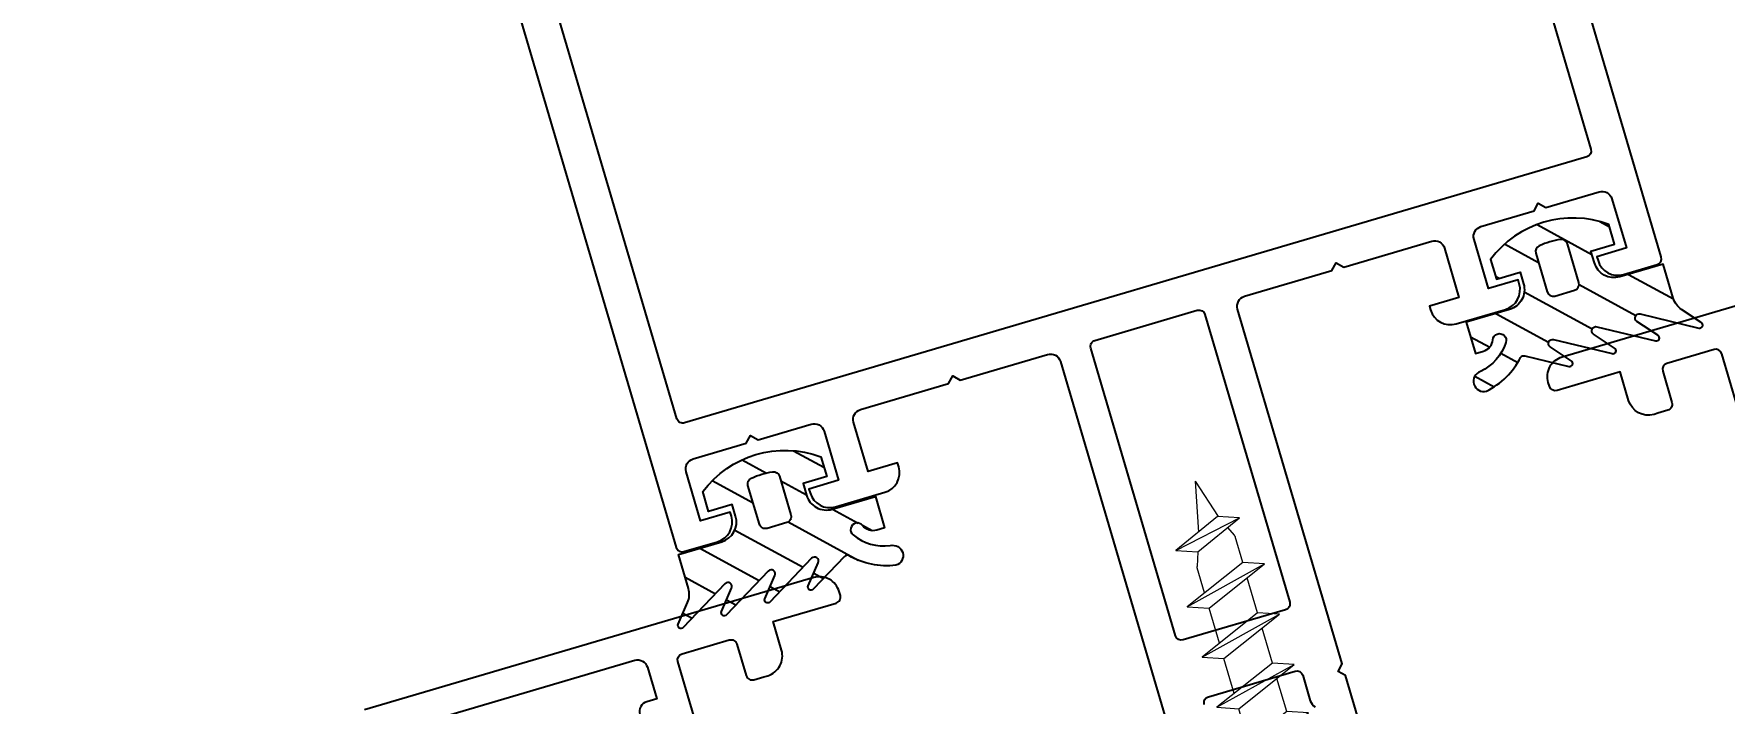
# Model space of a CAD drawing. Header units: millimetres. Extents: x 62878 to 70819, y -67946 to -61850.
# Drawn here: x 64011.28 to 64019.51, y -65503.6 to -65500.34 of the extents above; entities that cross this region are included whole.
import ezdxf
from ezdxf.enums import TextEntityAlignment as Align

# ---------------------------------------------------------------- set-up
doc = ezdxf.new("R2010")
doc.units = ezdxf.units.MM
doc.layers.add('DOGRAMA', color=171, linetype='Continuous', lineweight=0)
doc.layers.add('MAH-ADI 1', color=12, linetype='Continuous')
doc.styles.add('bold', font='arial.ttf', dxfattribs={"height": 10})
pattern_1 = [(151.4266584183392, (64120.04222058725, -65463.42116544953), (0.07592747398675415, 0.1394151397588898), [])]

# ---------------------------------------------------------------- blocks, each defined once
blk = doc.blocks.new('a2we')
at = {"lineweight": 5, "ltscale": 0.5}
for p, q in [((-196.0144480926461, -415.2868589025547), (-196.5925912144022, -417.2488821181558)), ((-196.0144480926461, -415.2868589025547), (-195.4639709594615, -417.7110762494052)), ((-197.5747968978259, -417.6063757508618), (-196.5747276986959, -417.2423803302317)), ((-196.5747276986959, -417.2423803302317), (-194.1582851917165, -418.2620245979042)), ((-194.1582851917165, -418.2620245979042), (-197.5747968978259, -417.6063757508618)), ((-195.1583543907882, -418.6260200186506), (-197.5747968978259, -417.6063757508618)), ((-196.8896500078097, -417.895480952812), (-197.0961171580722, -418.3448917148726)), ((-197.1143788935161, -419.7428166739272), (-197.1143788935161, -418.4283854465556)), ((-194.1582851917165, -418.2620245979042), (-195.1583543907882, -418.6260200186506)), ((-195.1583543907882, -418.6260200186506), (-194.9264251741961, -419.2953524503964)), ((-198.1144480926461, -420.1068120946153), (-197.1143788935161, -419.7428166739268)), ((-197.1143788935161, -419.7428166739268), (-193.9153324771005, -421.0399975355008)), ((-197.1143788935161, -419.7428166739268), (-193.9153324771005, -421.0399975355008)), ((-194.9154016761394, -420.634479622855), (-194.9154016761394, -419.3608343693425)), ((-194.9154016761721, -421.4039929561312), (-198.1144480926461, -420.1068120946153)), ((-193.9153324771005, -421.0399975355008), (-198.1144480926461, -420.1068120946153)), ((-197.1143788935161, -422.2969096404012), (-197.1143788935162, -420.512330007273)), ((-193.9153324771005, -421.0399975355008), (-194.9154016761721, -421.4039929561312)), ((-194.9154016761721, -423.1885725893157), (-194.9154016761721, -421.4039929561312)), ((-198.1144480926461, -422.6609050610894), (-197.1143788935161, -422.2969096404012)), ((-194.9154016761721, -423.9580859226053), (-198.1144480926461, -422.6609050610894)), ((-193.9153324771005, -423.594090501975), (-198.1144480926461, -422.6609050610894)), ((-197.1143788935161, -422.2969096404012), (-193.9153324771005, -423.594090501975)), ((-197.1143788935161, -422.2969096404012), (-193.9153324771005, -423.594090501975)), ((-197.1143788935161, -424.8510026068752), (-197.1143788935162, -423.0664229737469)), ((-193.9153324771005, -423.594090501975), (-194.9154016761721, -423.9580859226053)), ((-194.9154016761721, -425.7426655557898), (-194.9154016761721, -423.9580859226053)), ((-198.1144480926461, -425.2149980275636), (-197.1143788935161, -424.8510026068752)), ((-194.9154016761721, -426.5121788890793), (-198.1144480926461, -425.2149980275636)), ((-193.9153324771005, -426.1481834684492), (-198.1144480926461, -425.2149980275636)), ((-197.1143788935161, -424.8510026068752), (-193.9153324771005, -426.1481834684492)), ((-197.1143788935161, -424.8510026068752), (-193.9153324771005, -426.1481834684492)), ((-197.1143788935161, -427.3050955733496), (-197.1143788935162, -425.6205159402211)), ((-193.9153324771005, -426.1481834684492), (-194.9154016761721, -426.5121788890793)), ((-194.9154016761721, -428.1967585222638), (-194.9154016761721, -426.5121788890793)), ((-198.1144480926461, -427.669090994038), (-197.1143788935161, -427.3050955733496)), ((-194.9154016761721, -428.9662718555534), (-198.1144480926461, -427.669090994038)), ((-193.9153324771005, -428.6022764349236), (-198.1144480926461, -427.669090994038)), ((-197.1143788935161, -427.3050955733496), (-193.9153324771005, -428.6022764349236)), ((-197.1143788935161, -427.3050955733496), (-193.9153324771005, -428.6022764349236)), ((-197.1143788935161, -429.5591885398237), (-197.1143788935161, -428.0237477951896)), ((-193.9153324771005, -428.6022764349236), (-194.9154016761721, -428.9662718555534)), ((-198.1144480926461, -429.9231839605702), (-197.1143788935161, -429.5591885398237)), ((-197.1143788935161, -429.5591885398237), (-193.9153324771005, -430.8563694013976)), ((-197.1143788935161, -429.5591885398237), (-193.9153324771005, -430.8563694013976)), ((-194.9154016761721, -430.450851488738), (-194.9154016761721, -428.9662718555534)), ((-194.9154016761721, -431.2203648220857), (-198.1144480926461, -429.9231839605702)), ((-193.9153324771005, -430.8563694013976), (-198.1144480926461, -429.9231839605702)), ((-197.1143788935161, -431.8132815063559), (-197.1143788935161, -430.2778407616635)), ((-193.9153324771005, -430.8563694013976), (-194.9154016761721, -431.2203648220857)), ((-194.9154016761721, -432.7049444552304), (-194.9154016761721, -431.2203648220857)), ((-198.1144480926461, -432.177276926986), (-197.1143788935161, -431.8132815063559)), ((-197.1143788935161, -431.8132815063559), (-193.9153324771005, -433.1104623678716)), ((-197.1143788935161, -431.8132815063559), (-193.9153324771005, -433.1104623678716)), ((-194.9154016761721, -433.4744577885599), (-198.1144480926461, -432.177276926986)), ((-193.9153324771005, -433.1104623678716), (-198.1144480926461, -432.177276926986)), ((-197.1143788935161, -434.0673744728301), (-197.1143788935161, -432.5319337281958)), ((-193.9153324771005, -433.1104623678716), (-194.9154016761721, -433.4744577885599)), ((-194.9154016761721, -434.9590374217446), (-194.9154016761721, -433.4744577885599)), ((-198.1144480926461, -434.4313698935184), (-197.1143788935161, -434.0673744728301)), ((-194.9154016761721, -435.7285507550341), (-198.1144480926461, -434.4313698935184)), ((-193.9153324771005, -435.364555334404), (-198.1144480926461, -434.4313698935184)), ((-197.1143788935161, -434.0673744728301), (-193.9153324771005, -435.364555334404)), ((-197.1143788935161, -434.0673744728301), (-193.9153324771005, -435.364555334404)), ((-197.1143788935161, -436.3642339800811), (-197.1143788935161, -434.7860266946118)), ((-193.9153324771005, -435.364555334404), (-194.9154016761721, -435.7285507550341)), ((-194.9154016761721, -437.2558969289955), (-194.9154016761721, -435.7285507550341)), ((-198.1144480926461, -436.7282294008277), (-197.1143788935161, -436.3642339800811)), ((-194.9154016761721, -438.0254102623434), (-198.1144480926461, -436.7282294008277)), ((-193.9153324771005, -437.6614148416551), (-198.1144480926461, -436.7282294008277)), ((-197.1143788935161, -436.3642339800811), (-193.9153324771005, -437.6614148416551)), ((-197.1143788935161, -436.3642339800811), (-193.9153324771005, -437.6614148416551)), ((-197.1143788935161, -438.6610934873901), (-197.1143788935161, -437.1337473134849)), ((-193.9153324771005, -437.6614148416551), (-194.9154016761721, -438.0254102623434)), ((-198.1144480926461, -439.0250889080787), (-197.1143788935161, -438.6610934873901)), ((-197.1143788935161, -438.6610934873901), (-193.9153324771005, -439.9582743489061)), ((-197.1143788935161, -438.6610934873901), (-193.9153324771005, -439.9582743489061)), ((-194.9154016761721, -439.5527564362646), (-194.9154016761721, -438.0254102623434)), ((-194.9154016761721, -440.3222697695944), (-198.1144480926461, -439.0250889080787)), ((-193.9153324771005, -439.9582743489061), (-198.1144480926461, -439.0250889080787)), ((-197.1143788935161, -440.9579529946993), (-197.1143788935161, -439.430606820736)), ((-193.9153324771005, -439.9582743489061), (-194.9154016761721, -440.3222697695944)), ((-194.9154016761721, -441.849615943574), (-194.9154016761721, -440.3222697695944)), ((-198.1144480926461, -441.3219484153295), (-197.1143788935161, -440.9579529946993)), ((-197.1143788935161, -440.9579529946993), (-193.9153324771005, -442.2551338562151)), ((-194.9154016761721, -442.6191292769035), (-198.1144480926461, -441.3219484153295)), ((-193.9153324771005, -442.2551338562151), (-198.1144480926461, -441.3219484153295)), ((-197.1143788935161, -443.2537258831643), (-197.1143788935161, -441.7274663280053)), ((-193.9153324771005, -442.2551338562151), (-194.9154016761721, -442.6191292769035)), ((-194.9154016761721, -444.1453888320787), (-194.9154016761721, -442.6191292769035)), ((-198.1144480926461, -443.6177213039109), (-197.1143788935161, -443.2537258831643)), ((-194.9154016761721, -444.9149021654266), (-198.1144480926461, -443.6177213039109)), ((-193.9153324771005, -444.5509067447383), (-198.1144480926461, -443.6177213039109)), ((-197.1143788935161, -443.2537258831643), (-193.9153324771005, -444.5509067447383)), ((-197.1143788935161, -445.5538642814245), (-197.1143788935161, -444.0232392165685)), ((-193.9153324771005, -444.5509067447383), (-194.9154016761721, -444.9149021654266)), ((-194.9154016761721, -446.4455272302989), (-194.9154016761721, -444.9149021654266)), ((-198.1144480926461, -445.9178597020545), (-197.1143788935161, -445.5538642814245)), ((-193.9153324771005, -446.8510451429402), (-198.1144480926461, -445.9178597020545)), ((-194.9154016761721, -447.2150405636282), (-198.1144480926461, -445.9178597020545)), ((-197.1143788935161, -445.5538642814245), (-193.9153324771005, -446.8510451429402)), ((-197.1143788935161, -445.5538642814245), (-193.9153324771005, -446.8510451429402)), ((-197.1143788935161, -447.8540026795677), (-197.1143788935161, -446.3233776147298)), ((-193.9153324771005, -446.8510451429402), (-194.9154016761721, -447.2150405636282)), ((-194.9154016761721, -448.7456656284821), (-194.9154016761721, -447.2150405636282)), ((-197.1143788935161, -447.8540026795677), (-198.1144480926461, -448.2179981003141)), ((-194.9154016761721, -449.5151789618299), (-198.1144480926461, -448.2179981003141)), ((-198.1144480926461, -448.2179981003141), (-193.9153324771005, -449.1511835411412)), ((-193.9153324771005, -449.1511835411412), (-197.1143788935161, -447.8540026795677)), ((-197.1143788935161, -450.1541410778275), (-197.1143788935161, -448.6235160129718)), ((-193.9153324770423, -449.1511835411412), (-194.9154016761721, -449.5151789618299)), ((-198.1144480926461, -450.5181364984577), (-197.1143788935161, -450.1541410778275)), ((-197.1143788935161, -450.1541410778275), (-193.9153324770423, -451.4513219393434)), ((-194.9154016761723, -451.0458040266858), (-194.9154016761721, -449.5151789618299)), ((-194.9154016761721, -451.8153173600317), (-198.1144480926461, -450.5181364984577)), ((-193.9153324770423, -451.4513219393434), (-198.1144480926461, -450.5181364984577)), ((-197.1143788935161, -453.2868589025547), (-197.1143788935162, -450.9236544111328)), ((-193.9153324770423, -451.4513219393434), (-194.9154016761721, -451.8153173600317)), ((-194.9154016761721, -453.2868589025547), (-194.9154016761721, -451.8153173600317)), ((-192.7980524524961, -453.2868589025547), (-199.230843732796, -453.2868589025547)), ((-199.230843732796, -454.5827171301502), (-199.230843732796, -453.2868589025547)), ((-192.7980524524961, -454.5827171301502), (-192.7980524524961, -453.2868589025547))]:
    blk.add_line(p, q, dxfattribs=at)
blk.add_lwpolyline([(-196.4690204826777, -455.6637351848848), (-196.1125089353335, -455.3998333582319), (-195.9163872499585, -455.3998333582319), (-195.5598757026143, -455.6637351848848)], dxfattribs=at)
for centre, radius, start, end in [((-196.9143788935627, -418.4283854465556), 0.2, 155.3251238657465, 180), ((-195.115401676151, -419.3608343693425), 0.2, 0, 19.11162363728389), ((-195.6603624057317, -449.5292358589606), 6.187568978619671, 234.757305859688, 262.4904896380407), ((-196.3685337795604, -449.5292358589606), 6.187568978619673, 277.5095103619591, 305.2426941403116)]:
    blk.add_arc(centre, radius, start, end, dxfattribs=at)

msp = doc.modelspace()

# ---------------------------------------------------------------- hatches: boundary and pattern name
at = {"layer": 'DOGRAMA', "lineweight": -2}
h = msp.add_hatch(dxfattribs=at)
h.set_pattern_fill('ANSI31', color=256, scale=0.05, angle=523.5057849383392, style=0)
h.set_pattern_definition(pattern_1)
edge = h.paths.add_edge_path()
edge.add_arc((64019.36283877328, -65501.60108270673), 0.09999999999403146, 196.4266584156121, 236.4266584160439, ccw=False)
edge.add_line((64019.26692052291, -65501.62936148404), (64019.21797618586, -65501.46334811205))
edge.add_line((64019.21797618586, -65501.46334811205), (64019.00695603505, -65501.52556142215))
edge.add_arc((64018.97867725771, -65501.42964317177), 0.100000000018224, 196.4266584292489, 286.4266584292489, ccw=False)
edge.add_line((64018.88275900733, -65501.45792194911), (64018.86579174097, -65501.40037099889))
edge.add_line((64018.86579174097, -65501.40037099889), (64018.98089364137, -65501.36643646612))
edge.add_line((64018.98089364137, -65501.36643646612), (64018.95261486407, -65501.27051821577))
edge.add_arc((64018.77797522223, -65501.73902754916), 0.4999999999750963, 69.55676077133056, 143.296556062793)
edge.add_line((64018.37710536189, -65501.44019087964), (64018.40538413921, -65501.53610913001))
edge.add_line((64018.40538413921, -65501.53610913001), (64018.52048603964, -65501.50217459722))
edge.add_line((64018.52048603964, -65501.50217459722), (64018.53745330605, -65501.5597255474))
edge.add_arc((64018.44153505567, -65501.58800432475), 0.1000000000223391, -73.5733415667525, 16.426658437246317, ccw=False)
edge.add_line((64018.46981383301, -65501.68392257513), (64018.25879368219, -65501.7461358852))
edge.add_line((64018.25879368219, -65501.7461358852), (64018.30389126381, -65501.89910152009))
edge.add_line((64018.30389126381, -65501.89910152009), (64018.34175920823, -65501.88793723001))
edge.add_arc((64018.32337800298, -65501.82559036729), 0.06499999998584959, 286.4266584229661, 354.8359939352317)
edge.add_arc((64018.42067092584, -65501.83438309356), 0.03268943073724488, -19.003620716105218, 174.8359939192066, ccw=False)
edge.add_arc((64018.22152797653, -65501.76860755814), 0.242411590043329, 296.1173526308412, 341.62412503852937, ccw=False)
edge.add_arc((64018.34365096693, -65502.03386279872), 0.05002797725736174, 107.9412634816654, 285.4544997891611)
edge.add_arc((64018.19240103724, -65501.74871365901), 0.371781240138098, 296.2751588445242, 332.9266793342468)
edge.add_arc((64018.53978966125, -65501.92944771175), 0.02000000001913391, 76.42665845427791, 144.8123213499832, ccw=False)
edge.add_line((64018.54448345837, -65501.9100063057), (64018.75837618457, -65501.96164706988))
edge.add_arc((64018.76189653241, -65501.94706601535), 0.01500000000321133, 256.4266584444941, 416.4266584387696)
edge.add_line((64018.77019159166, -65501.93456833588), (64018.66760762224, -65501.8664804875))
edge.add_arc((64018.67866770125, -65501.84981691489), 0.02000000000039437, 76.4266583585545, 236.4266583790355, ccw=False)
edge.add_line((64018.6833614984, -65501.83037550886), (64018.96939633536, -65501.8994337598))
edge.add_arc((64018.9729166832, -65501.88485270528), 0.01499999999613859, 256.4266584379715, 416.4266584465562)
edge.add_line((64018.98121174244, -65501.87235502581), (64018.87862777303, -65501.8042671774))
edge.add_arc((64018.88968785204, -65501.78760360479), 0.01999999999637073, 76.42665841934019, 236.4266583964023, ccw=False)
edge.add_line((64018.89438164917, -65501.76816219876), (64019.18041648619, -65501.83722044971))
edge.add_arc((64019.18393683402, -65501.82263939521), 0.01499999998028551, 256.4266584519423, 416.4266584928678)
edge.add_line((64019.19223189325, -65501.81014171574), (64019.08964792384, -65501.74205386733))
edge.add_arc((64019.10070800284, -65501.7253902947), 0.02000000000447145, 76.42665842912402, 236.4266584368229, ccw=False)
edge.add_line((64019.10540179996, -65501.70594888866), (64019.39143663698, -65501.77500713964))
edge.add_arc((64019.39495698482, -65501.76042608509), 0.01500000002442956, 256.4266584640616, 416.4266584385654)
edge.add_line((64019.40325204408, -65501.7479284056), (64019.30753837826, -65501.68440056982))
edge = h.paths.add_edge_path(flags=16)
edge.add_line((64018.59756891186, -65501.41000845672), (64018.65316670053, -65501.59858954542))
edge.add_arc((64018.68194217561, -65501.5901059122), 0.02999999998183602, 196.4266584874658, 286.4266584913954)
edge.add_line((64018.69042580883, -65501.61888138727), (64018.78634405917, -65501.59060261001))
edge.add_arc((64018.77786042597, -65501.56182713486), 0.03000000003641655, 286.4266583987837, 376.4266583987836)
edge.add_line((64018.80663590112, -65501.55334350167), (64018.75103811245, -65501.36476241301))
edge.add_arc((64018.72226263737, -65501.37324604621), 0.02999999997360581, 16.42665843415037, 98.66022427212542)
edge.add_arc((64018.77797522231, -65501.73902754927), 0.4000000001250335, 98.66022425295225, 114.1930925892721)
edge.add_arc((64018.62634438695, -65501.40152482354), 0.02999999997628052, 114.1930925644123, 196.426658403563)
h = msp.add_hatch(dxfattribs=at)
h.set_pattern_fill('ANSI31', color=256, scale=0.05, angle=523.5057849383392, style=0)
h.set_pattern_definition(pattern_1)
edge = h.paths.add_edge_path()
edge.add_arc((64014.37508975421, -65503.07157912716), 0.09999999999432983, 336.4266584244537, 376.4266584247883)
edge.add_line((64014.47100800457, -65503.04330034983), (64014.42206366751, -65502.87728697788))
edge.add_line((64014.42206366751, -65502.87728697788), (64014.6330838183, -65502.81507366776))
edge.add_arc((64014.60480504098, -65502.71915541739), 0.1000000000050723, 286.4266584184318, 376.4266584184319)
edge.add_line((64014.70072329135, -65502.69087664007), (64014.68375602498, -65502.63332568989))
edge.add_line((64014.68375602498, -65502.63332568989), (64014.56865412456, -65502.66726022265))
edge.add_line((64014.56865412456, -65502.66726022265), (64014.54037534725, -65502.57134197226))
edge.add_arc((64014.9412452076, -65502.87017864177), 0.4999999999787999, 69.55676077318418, 143.2965560644581, ccw=False)
edge.add_line((64015.11588484942, -65502.40166930837), (64015.14416362672, -65502.49758755873))
edge.add_line((64015.14416362672, -65502.49758755873), (64015.02906172627, -65502.53152209152))
edge.add_line((64015.02906172627, -65502.53152209152), (64015.04602899266, -65502.58907304173))
edge.add_arc((64015.14194724304, -65502.56079426441), 0.1000000000141089, 196.4266584212516, 286.4266584252503)
edge.add_line((64015.17022602037, -65502.65671251478), (64015.38124617115, -65502.59449920472))
edge.add_line((64015.38124617115, -65502.59449920472), (64015.42634375276, -65502.74746483953))
edge.add_line((64015.42634375276, -65502.74746483953), (64015.38847580837, -65502.75862912959))
edge.add_arc((64015.37009460311, -65502.69628226684), 0.06500000000678649, 218.0173229066831, 286.426658417525, ccw=False)
edge.add_arc((64015.29313246863, -65502.75644915751), 0.03268943072677839, 38.01732291491061, 231.85693754702)
edge.add_arc((64015.42474234169, -65502.59316052769), 0.2424115900213547, 231.2291917770369, 276.7359641848875)
edge.add_arc((64015.4660497998, -65502.88224193722), 0.0500279772529577, -72.60118294026182, 104.9120533621817, ccw=False)
edge.add_arc((64015.43841853621, -65502.56064733778), 0.3717812401266823, 239.9266374984956, 276.57815798853636, ccw=False)
edge.add_arc((64015.24463694835, -65502.90093008798), 0.01999999998713391, 68.04099557992629, 136.4266584542935)
edge.add_line((64015.2301470954, -65502.88714443742), (64015.07847851865, -65503.04656058991))
edge.add_arc((64015.06761112895, -65503.03622135198), 0.01499999998970141, 156.4266583726062, 316.4266583956005, ccw=False)
edge.add_line((64015.05386289541, -65503.03022251258), (64015.10310281702, -65502.91737369337))
edge.add_arc((64015.08477183896, -65502.90937524084), 0.01999999998577074, 336.4266583853426, 496.4266583960898)
edge.add_line((64015.07028198604, -65502.89558959028), (64014.86745836787, -65503.10877390004))
edge.add_arc((64014.85659097816, -65503.0984346621), 0.01500000001027455, 156.4266583948356, 316.4266583936433, ccw=False)
edge.add_line((64014.84284274461, -65503.09243582269), (64014.89208266623, -65502.97958700344))
edge.add_arc((64014.87375168817, -65502.97158855093), 0.01999999998371005, 336.4266584509925, 496.426658468661)
edge.add_line((64014.85926183521, -65502.95780290038), (64014.65643821705, -65503.17098721011))
edge.add_arc((64014.64557082736, -65503.16064797218), 0.01499999998970141, 156.4266583837209, 316.4266583956005, ccw=False)
edge.add_line((64014.63182259381, -65503.15464913278), (64014.68106251542, -65503.04180031354))
edge.add_arc((64014.66273153736, -65503.03380186103), 0.01999999998371005, 336.4266584509925, 496.4266584542935)
edge.add_line((64014.64824168442, -65503.02001621047), (64014.44541806625, -65503.2332005202))
edge.add_arc((64014.43455067654, -65503.22286128227), 0.01500000000525935, 156.4266584314231, 316.4266584137785, ccw=False)
edge.add_line((64014.42080244298, -65503.21686244287), (64014.46674464457, -65503.1115713898))
edge = h.paths.add_edge_path(flags=16)
edge.add_line((64014.91430809779, -65502.49591350566), (64014.96990588642, -65502.68449459437))
edge.add_arc((64014.94113041135, -65502.69297822755), 0.02999999996045419, -73.57334159797688, 16.426658398093423, ccw=False)
edge.add_line((64014.94961404452, -65502.72175370262), (64014.85369579415, -65502.75003247992))
edge.add_arc((64014.84521216094, -65502.72125700482), 0.02999999998962131, 196.4266584396199, 286.4266584396199, ccw=False)
edge.add_line((64014.81643668585, -65502.72974063802), (64014.76083889719, -65502.54115954934))
edge.add_arc((64014.78961437227, -65502.53267591615), 0.02999999996251174, 114.1930925758019, 196.4266584114223, ccw=False)
edge.add_arc((64014.94124520768, -65502.8701786419), 0.4000000001402111, 98.66022426000762, 114.19309259635389, ccw=False)
edge.add_arc((64014.88553262267, -65502.50439713884), 0.02999999999920739, 16.426658401173427, 98.66022422463527, ccw=False)

# ---------------------------------------------------------------- linework, layer by layer
at = {"layer": 'DOGRAMA', "lineweight": -2, "ltscale": 0.5}
for points in [[(64017.91448111334, -65504.29130040958), (64017.67128362841, -65503.46640345645), (64017.63402452012, -65503.44611161452), (64017.65431636201, -65503.40885250623), (64017.14529837034, -65501.68232399963, -0.4142135623730951), (64017.17911810686, -65501.62022548576), (64017.60417117335, -65501.49491063722), (64017.62446301527, -65501.45765152892), (64017.66172212358, -65501.47794337086), (64018.09034148535, -65501.35157710125, -0.4142135623730951), (64018.1524399992, -65501.3853968378), (64018.22313694251, -65501.62519246369), (64018.07925956696, -65501.66761062965), (64018.08491532239, -65501.68679427974, 0.4142135623729619), (64018.20911235009, -65501.75443375278), (64018.44890797603, -65501.6837368095, 0.4142135623728953), (64018.51654744905, -65501.55953978181), (64018.51089169358, -65501.54035613175), (64018.36701431804, -65501.58277429776), (64018.29631737472, -65501.3429786718, -0.4142135623730951), (64018.33013711128, -65501.28088015797), (64018.58911638727, -65501.20452745921), (64018.60940822921, -65501.16726835092), (64018.64666733749, -65501.18756019282), (64018.9056466135, -65501.11120749408, -0.4142135623730951), (64018.96774512735, -65501.1450272306), (64019.03844207062, -65501.38482285653), (64018.89456469505, -65501.42724102251), (64018.90022045052, -65501.44642467254, 0.4142135623728953), (64019.02441747821, -65501.51406414561), (64019.18747850385, -65501.46599022417, 0.4142135623729288), (64019.20777034573, -65501.42873111587), (64016.22718721663, -65491.31894752719, 0.4142135623729288)], [(64011.43127469828, -65492.73288639297), (64014.4118578274, -65502.84266998168, 0.4142135623732619), (64014.4491169357, -65502.8629618236), (64014.61217796132, -65502.81488790215, 0.4142135623730951), (64014.67981743435, -65502.69069087446), (64014.6741616789, -65502.6715072244), (64014.53028430334, -65502.71392539034), (64014.45958736008, -65502.47412976445, -0.4142135623730951), (64014.4934070966, -65502.41203125061), (64014.75238637259, -65502.33567855187), (64014.77267821451, -65502.29841944354), (64014.80993732279, -65502.31871128546), (64015.06891659881, -65502.24235858671, -0.4142135623730951), (64015.13101511264, -65502.27617832326), (64015.20171205591, -65502.51597394916), (64015.05783468033, -65502.5583921151), (64015.06349043582, -65502.57757576519, 0.4142135623728953), (64015.18768746354, -65502.64521523824), (64015.42748308944, -65502.57451829496, 0.4142135623729619), (64015.49512256249, -65502.4503212673), (64015.48946680701, -65502.43113761721), (64015.34558943149, -65502.47355578319), (64015.2748924882, -65502.23376015725, -0.4142135623731395), (64015.30871222472, -65502.17166164343), (64015.73733158648, -65502.04529537383), (64015.75762342837, -65502.00803626551), (64015.7948825367, -65502.02832810742), (64016.2199356032, -65501.90301325888, -0.4142135623730951), (64016.28203411705, -65501.93683299547), (64016.79105210874, -65503.66336150208)], [(64019.76451787014, -65502.78671940525), (64019.50293917993, -65501.89947558934, 0.4142135623730951), (64019.46568007167, -65501.8791837474), (64019.23547627077, -65501.947052813, 0.4142135623730951), (64019.21518442884, -65501.98431192129), (64019.26043047256, -65502.1377811219, -0.4142135623730951), (64019.24013863063, -65502.17504023017), (64019.19217950545, -65502.18917961887), (64019.1729958554, -65502.19483537432, -0.4142135623730951), (64019.04879882769, -65502.12719590127), (64019.00779460057, -65501.98811443824), (64018.70085619939, -65502.07860652565, -0.4142135623730951), (64018.6635970911, -65502.05831468375), (64018.65794133564, -65502.03913103363, -0.4142135623730951), (64018.7255808087, -65501.91493400597), (64020.91251691709, -65501.27017788317, -0.4142135623730951)], [(64014.68085060064, -65504.28549460301), (64014.41927191048, -65503.39825078716, -0.4142135623730951), (64014.43956375236, -65503.36099167883), (64014.66976755329, -65503.29312261324, -0.4142135623730951), (64014.70702666158, -65503.31341445519), (64014.75227270528, -65503.46688365575, 0.4142135623730951), (64014.78953181361, -65503.48717549771), (64014.83749093876, -65503.47303610903), (64014.85667458885, -65503.46738035354, 0.4142135623730951), (64014.9243140619, -65503.34318332585), (64014.88330983477, -65503.20410186281), (64015.19024823597, -65503.11360977542, 0.4142135623730951), (64015.21054007789, -65503.07635066711), (64015.2048843224, -65503.05716701708, 0.4142135623730951), (64015.08068729472, -65502.98952754398), (64012.89375118637, -65503.6342836668, 0.4142135623730951)], [(64012.68711650243, -65504.02180910454, -0.2621398995659221), (64012.93334147461, -65503.7685692173), (64014.20905420446, -65503.39246147897, -0.4142135623730951), (64014.27115271832, -65503.42628121554), (64014.31639876205, -65503.57975041612), (64014.26843963685, -65503.59388980473, 0.4142135623730951), (64014.2346199003, -65503.65598831861), (64014.24027565579, -65503.67517196867, 0.4142135623730951), (64014.27753476407, -65503.69546381061), (64014.34467753935, -65503.67566866649), (64015.11668816007, -65506.29423690155), (64013.45730242872, -65506.78345974909), (64012.68529180797, -65504.16489151408), (64012.75243458325, -65504.1450963699, 0.4142135623730951), (64012.77272642515, -65504.10783726162), (64012.7670706697, -65504.08865361157, 0.3618128521052944), (64012.71389400994, -65504.05306597201)], [(64016.98288860945, -65503.60680394743, -0.4142135623729288), (64017.00318045139, -65503.56954483912), (64017.42522075299, -65503.44511821895, -0.4142135623725959), (64017.46247986129, -65503.46541006088), (64017.49904130073, -65503.5894221163, 0.1989123673796753), (64017.52308626087, -65503.61919300785)]]:
    msp.add_lwpolyline(points, format="xyb", dxfattribs=at)
msp.add_lwpolyline([(64012.28261820453, -65494.98402260261), (64012.1836424839, -65494.6483087263), (64011.65482934809, -65492.85463744444, -0.4142135623730953), (64011.67512119001, -65492.81737833616), (64016.06817705683, -65491.5222103351, -0.4142135623730951), (64016.10543616516, -65491.54250217699), (64016.63424930097, -65493.33617345885), (64016.73322502156, -65493.67188733516), (64018.86544483121, -65500.90412341284, -0.4142135623730951), (64018.84515298927, -65500.94138252114), (64014.45209712245, -65502.23655052221, -0.4142135623722071), (64014.41483801418, -65502.2162586803)], format="xyb", close=True, dxfattribs=at)
at = {"layer": 'DOGRAMA', "lineweight": -2}
for points in [[(64019.30753837826, -65501.68440056982, -0.176326980708443), (64019.26692052291, -65501.62936148404), (64019.21797618586, -65501.46334811205), (64019.00695603505, -65501.52556142215, -0.4142135623726288), (64018.88275900733, -65501.45792194911), (64018.86579174097, -65501.40037099889), (64018.98089364137, -65501.36643646612), (64018.95261486407, -65501.27051821577, 0.3333333333332321), (64018.37710536189, -65501.44019087964), (64018.40538413921, -65501.53610913001), (64018.52048603964, -65501.50217459722), (64018.53745330605, -65501.5597255474, -0.4142135623730951), (64018.46981383301, -65501.68392257513), (64018.25879368219, -65501.7461358852), (64018.30389126381, -65501.89910152009), (64018.34175920823, -65501.88793723001, 0.3076847592325163), (64018.38811417697, -65501.83144081807, -1.128701775594264), (64018.45157871722, -65501.84502768438, -0.2012120834862478), (64018.32824025573, -65501.98626754172, 0.9785310008383128), (64018.35698207439, -65502.08208188294, 0.1612998685773607), (64018.52344428443, -65501.91792258019, -0.3075716929248266), (64018.54448345837, -65501.9100063057), (64018.75837618457, -65501.96164706988, 0.8390996311771568), (64018.77019159166, -65501.93456833588), (64018.66760762224, -65501.8664804875, -0.8390996311749109), (64018.6833614984, -65501.83037550886), (64018.96939633536, -65501.8994337598, 0.8390996311813727), (64018.98121174244, -65501.87235502581), (64018.87862777303, -65501.8042671774, -0.8390996311751685), (64018.89438164917, -65501.76816219876), (64019.18041648619, -65501.83722044971, 0.8390996311750223), (64019.19223189325, -65501.81014171574), (64019.08964792384, -65501.74205386733, -0.8390996311790603), (64019.10540179996, -65501.70594888866), (64019.39143663698, -65501.77500713964, 0.8390996311813727), (64019.40325204408, -65501.7479284056)], [(64018.59756891186, -65501.41000845672), (64018.65316670053, -65501.59858954542, 0.414213562374205), (64018.69042580883, -65501.61888138727), (64018.78634405917, -65501.59060261001, 0.4142135623730951), (64018.80663590112, -65501.55334350167), (64018.75103811245, -65501.36476241301, 0.3750467088372598), (64018.71774540075, -65501.34358808653, 0.0678788880673013), (64018.61404999492, -65501.37415973769, 0.3750467088370437)], [(64014.46674464457, -65503.1115713898, 0.176326980708443), (64014.47100800457, -65503.04330034983), (64014.42206366751, -65502.87728697788), (64014.6330838183, -65502.81507366776, 0.4142135623726288), (64014.70072329135, -65502.69087664007), (64014.68375602498, -65502.63332568989), (64014.56865412456, -65502.66726022265), (64014.54037534725, -65502.57134197226, -0.3333333333332321), (64015.11588484942, -65502.40166930837), (64015.14416362672, -65502.49758755873), (64015.02906172627, -65502.53152209152), (64015.04602899266, -65502.58907304173, 0.4142135623730951), (64015.17022602037, -65502.65671251478), (64015.38124617115, -65502.59449920472), (64015.42634375276, -65502.74746483953), (64015.38847580837, -65502.75862912959, -0.3076847592325163), (64015.31888600557, -65502.73631574707, 1.128701775594264), (64015.2729425888, -65502.78215844832, 0.2012120834862478), (64015.45317579601, -65502.83389880395, -0.9785310008383128), (64015.48100922013, -65502.92998095952, -0.1612998685773607), (64015.25211581015, -65502.88238105497, 0.3075716929248266), (64015.2301470954, -65502.88714443742), (64015.07847851865, -65503.04656058991, -0.8390996311771568), (64015.05386289541, -65503.03022251258), (64015.10310281702, -65502.91737369337, 0.8390996311749109), (64015.07028198604, -65502.89558959028), (64014.86745836787, -65503.10877390004, -0.8390996311813727), (64014.84284274461, -65503.09243582269), (64014.89208266623, -65502.97958700344, 0.8390996311751685), (64014.85926183521, -65502.95780290038), (64014.65643821705, -65503.17098721011, -0.8390996311750223), (64014.63182259381, -65503.15464913278), (64014.68106251542, -65503.04180031354, 0.8390996311790603), (64014.64824168442, -65503.02001621047), (64014.44541806625, -65503.2332005202, -0.8390996311813727), (64014.42080244298, -65503.21686244287)], [(64014.91430809779, -65502.49591350566), (64014.96990588642, -65502.68449459437, -0.414213562374205), (64014.94961404452, -65502.72175370262), (64014.85369579415, -65502.75003247992, -0.4142135623730951), (64014.81643668585, -65502.72974063802), (64014.76083889719, -65502.54115954934, -0.3750467088372598), (64014.77731998024, -65502.50531083033, -0.0678788880673013), (64014.88101538607, -65502.47473917915, -0.3750467088370437)]]:
    msp.add_lwpolyline(points, format="xyb", close=True, dxfattribs=at)
at = {"layer": 'DOGRAMA', "lineweight": -2, "ltscale": 5}
msp.add_lwpolyline([(64016.84271771098, -65503.27280975702), (64016.42984756215, -65501.87240330166, -0.4142135623730951), (64016.45013940408, -65501.83514419339), (64016.94891430598, -65501.68809455134, -0.4142135623730951), (64016.98617341428, -65501.70838639325), (64017.39904356311, -65503.10879284858, -0.4142135623730951), (64017.3787517212, -65503.14605195691), (64016.87997681926, -65503.29310159896, -0.4142135623730951)], format="xyb", close=True, dxfattribs=at)

# ---------------------------------------------------------------- block references
at = {"layer": 'DOGRAMA', "linetype": 'ByBlock', "lineweight": -2, "xscale": -0.09999999999204405, "yscale": 0.09999999999854481, "zscale": 0.1, "rotation": 16.42665841093275}
msp.add_blockref('a2we', (63986.39362932739, -65468.2296114239), dxfattribs=at)

# ---------------------------------------------------------------- texts
at = {"layer": 'MAH-ADI 1', "style": 'bold', "width": 0.75}
msp.add_text('beton parapet h: 30 cm', height=16, rotation=16.46060353873079, dxfattribs=at).set_placement((63947.22205857075, -65474.12517458087), align=Align.MIDDLE_CENTER)

doc.saveas('drawing.dxf')
